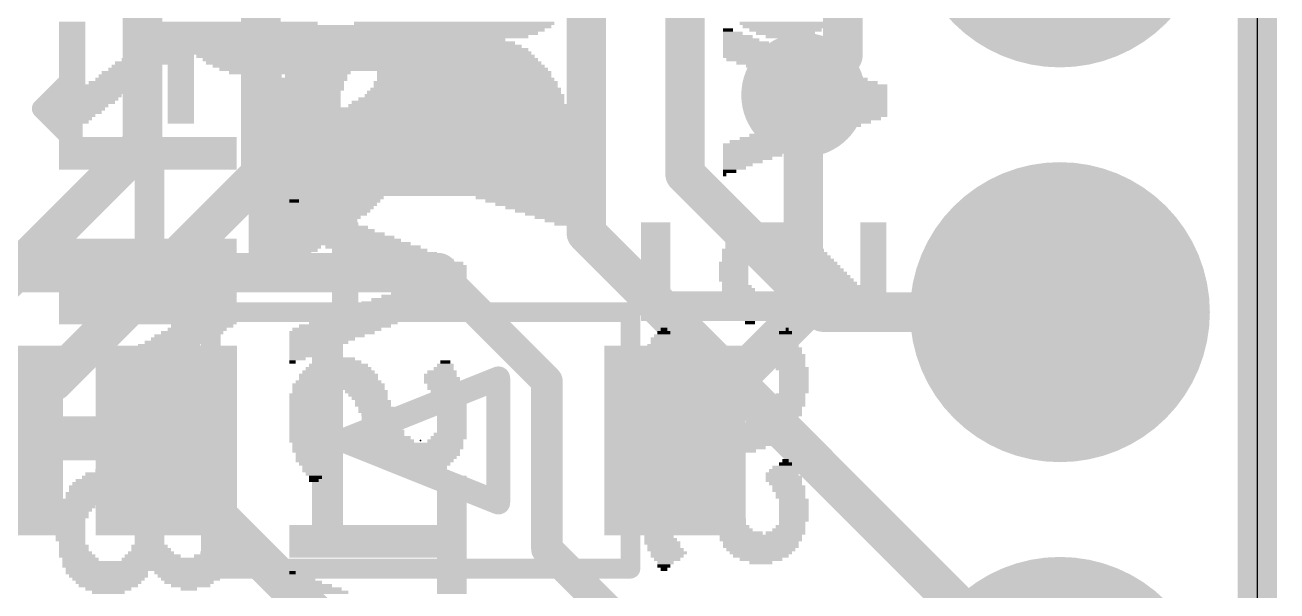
# Model space of a CAD drawing. Extents: x -13.8 to 7.7, y -19.4 to 21.7.
# Drawn here: x -0.31 to 7.75, y -5.6 to -1.96 of the extents above; entities that cross this region are included whole.
import ezdxf

# ---------------------------------------------------------------- set-up
doc = ezdxf.new("R2010")
doc.units = 0
for name, color, linetype in [('1', 12, 'CONTINUOUS'), ('16', 132, 'CONTINUOUS'), ('17', 110, 'CONTINUOUS'), ('18', 110, 'CONTINUOUS'), ('20', 53, 'CONTINUOUS'), ('200', 40, 'CONTINUOUS'), ('201', 6, 'CONTINUOUS'), ('21', 40, 'CONTINUOUS'), ('23', 53, 'CONTINUOUS')]:
    doc.layers.add(name, color=color, linetype=linetype)

# ---------------------------------------------------------------- blocks, each defined once
blk = doc.blocks.new('RECT')
blk.add_solid([(-0.5, -0.5), (0.5, -0.5), (-0.5, 0.5), (0.5, 0.5)])
blk = doc.blocks.new('ROUNDP')
at = {"const_width": 0.5}
blk.add_lwpolyline([(0, -0.25, 1), (0, 0.25, 1), (0, -0.25)], format="xyb", dxfattribs=at)
blk = doc.blocks.new('ROUNDV')
at = {"const_width": 0.5}
blk.add_lwpolyline([(0, -0.25, 1), (0, 0.25, 1), (0, -0.25)], format="xyb", dxfattribs=at)

msp = doc.modelspace()

# ---------------------------------------------------------------- linework, layer by layer
at = {"layer": '1'}
for points, const_width in [([(7.62, -13.97), (7.62, 12.7)], 0.254), ([(4.699, -3.8092), (4.699, -2.413)], 0.254), ([(2.3495, -3.556), (-1.9685, -3.556)], 0.254), ([(2.3495, -3.556), (3.048, -4.2545)], 0.2032), ([(3.8727, -4.6355), (4.699, -3.8092)], 0.254), ([(3.048, -4.2545), (3.048, -5.334)], 0.2032), ([(-0.5215, -4.6355), (0.5977, -4.6355)], 0.254), ([(0.5977, -4.6355), (0.5977, -4.7277)], 0.254), ([(0.5977, -4.7912), (0.5977, -4.6355)], 0.254), ([(2.032, -6.2255), (0.5977, -4.7912)], 0.254), ([(3.048, -5.334), (4.064, -6.35)], 0.2032)]:
    msp.add_lwpolyline(points, dxfattribs=dict(at, const_width=const_width))
for points, const_width in [([(4.7625, -2.413, 1), (4.6355, -2.413)], 0.127), ([(2.3854, -3.5201, 1), (2.3136, -3.5919)], 0.1016), ([(2.3495, -3.6195, 1), (2.3495, -3.4925)], 0.127), ([(4.7439, -3.8541, 1), (4.6541, -3.7643)], 0.127), ([(4.6355, -3.8092, 1), (4.7625, -3.8092)], 0.127), ([(3.0988, -4.2545, 1), (2.9972, -4.2545)], 0.1016), ([(3.0121, -4.2904, 1), (3.0839, -4.2186)], 0.1016), ([(0.6612, -4.6355, 1), (0.5342, -4.6355)], 0.127), ([(0.6612, -4.6355, 1), (0.5342, -4.6355)], 0.127), ([(0.5977, -4.699, 1), (0.5977, -4.572)], 0.127), ([(3.8278, -4.5906, 1), (3.9176, -4.6804)], 0.127), ([(0.5342, -4.7277, 1), (0.6612, -4.7277)], 0.127), ([(0.6426, -4.7463, 1), (0.5528, -4.8361)], 0.127), ([(0.5342, -4.7912, 1), (0.6612, -4.7912)], 0.127), ([(3.0839, -5.2981, 1), (3.0121, -5.3699)], 0.1016), ([(2.9972, -5.334, 1), (3.0988, -5.334)], 0.1016)]:
    msp.add_lwpolyline(points, format="xyb", dxfattribs=dict(at, const_width=const_width))
at = {"layer": '16', "const_width": 0.254}
for points in [[(7.62, -13.97), (7.62, 12.7)], [(4.953, 1.778), (4.953, -2.159)], [(3.302, -1.524), (3.302, -3.302)], [(1.2065, -1.8415), (1.4605, -1.5875)], [(0.4445, -1.7145), (0.4445, -2.7305)], [(3.937, -2.921), (3.937, -1.778)], [(1.2065, -1.8415), (1.2065, -2.921)], [(4.953, -2.159), (4.699, -2.413)], [(0.4445, -2.7305), (-0.4445, -3.6195)], [(1.2065, -2.921), (-0.127, -4.2545)], [(4.826, -3.81), (3.937, -2.921)], [(3.302, -3.302), (6.35, -6.35)], [(4.826, -3.81), (6.35, -3.81)], [(-5.8801, -4.2545), (-0.127, -4.2545)]]:
    msp.add_lwpolyline(points, dxfattribs=at)
at = {"layer": '16', "const_width": 0.127}
for points in [[(1.1616, -1.7966, 1), (1.2514, -1.8864)], [(4.9979, -2.2039, 1), (4.9081, -2.1141)], [(4.8895, -2.159, 1), (5.0165, -2.159)], [(4.6541, -2.3681, 1), (4.7439, -2.4579)], [(0.4894, -2.7754, 1), (0.3996, -2.6856)], [(0.381, -2.7305, 1), (0.508, -2.7305)], [(1.2514, -2.9659, 1), (1.1616, -2.8761)], [(3.9819, -2.8761, 1), (3.8921, -2.9659)], [(1.143, -2.921, 1), (1.27, -2.921)], [(3.8735, -2.921, 1), (4.0005, -2.921)], [(3.3469, -3.2571, 1), (3.2571, -3.3469)], [(3.2385, -3.302, 1), (3.3655, -3.302)], [(4.826, -3.7465, 1), (4.826, -3.8735)], [(4.7811, -3.8549, 1), (4.8709, -3.7651)], [(6.35, -3.8735, 1), (6.35, -3.7465)], [(-0.1719, -4.2096, 1), (-0.0821, -4.2994)], [(-0.127, -4.318, 1), (-0.127, -4.191)]]:
    msp.add_lwpolyline(points, format="xyb", dxfattribs=at)
at = {"layer": '20'}
msp.add_line((7.62, 11.43), (7.62, -11.684), dxfattribs=at)
at = {"layer": '21'}
for points, const_width in [([(-0.0037, -2.3002), (-0.2037, -2.5002)], 0.127), ([(-0.0037, -2.4002), (-0.0037, -2.3002)], 0.127), ([(-0.0037, -2.7002), (-0.0037, -2.4002)], 0.127), ([(-0.2037, -2.5002), (-0.0037, -2.7002)], 0.127), ([(-0.0037, -2.6002), (-0.1037, -2.5002)], 0.127), ([(-0.0037, -2.7002), (-0.0037, -2.6002)], 0.127), ([(0.8852, -3.8105), (3.5852, -3.8105)], 0.127), ([(0.8852, -5.4605), (0.8852, -3.8105)], 0.127), ([(3.5852, -3.8105), (3.5852, -5.4605)], 0.127), ([(1.7352, -4.6355), (2.7352, -4.2355)], 0.1524), ([(2.7352, -4.2355), (2.7352, -5.0355)], 0.1524), ([(2.7352, -5.0355), (1.7352, -4.6355)], 0.1524), ([(3.5852, -5.4605), (0.8852, -5.4605)], 0.127)]:
    msp.add_lwpolyline(points, dxfattribs=dict(at, const_width=const_width))
for points, const_width in [([(0.0281, -2.3002, 1), (-0.0354, -2.3002)], 0.0635), ([(0.0188, -2.3227, 1), (-0.0261, -2.2777)], 0.0635), ([(0.0281, -2.4002, 1), (-0.0354, -2.4002)], 0.0635), ([(-0.0354, -2.4002, 1), (0.0281, -2.4002)], 0.0635), ([(-0.1812, -2.4777, 1), (-0.2261, -2.5227)], 0.0635), ([(-0.2261, -2.4777, 1), (-0.1812, -2.5227)], 0.0635), ([(-0.0812, -2.4777, 1), (-0.1261, -2.5227)], 0.0635), ([(0.0281, -2.6002, 1), (-0.0354, -2.6002)], 0.0635), ([(-0.0261, -2.6227, 1), (0.0188, -2.5777)], 0.0635), ([(-0.0261, -2.7227, 1), (0.0188, -2.6777)], 0.0635), ([(-0.0354, -2.7002, 1), (0.0281, -2.7002)], 0.0635), ([(-0.0354, -2.7002, 1), (0.0281, -2.7002)], 0.0635), ([(0.8852, -3.7788, 1), (0.8852, -3.8423)], 0.0635), ([(0.917, -3.8105, 1), (0.8535, -3.8105)], 0.0635), ([(3.617, -3.8105, 1), (3.5535, -3.8105)], 0.0635), ([(3.5852, -3.8423, 1), (3.5852, -3.7788)], 0.0635), ([(2.7733, -4.2355, 1), (2.6971, -4.2355)], 0.0762), ([(2.7493, -4.2709, 1), (2.7211, -4.2001)], 0.0762), ([(1.7493, -4.6001, 1), (1.7211, -4.6709)], 0.0762), ([(1.7211, -4.6001, 1), (1.7493, -4.6709)], 0.0762), ([(2.7211, -5.0709, 1), (2.7493, -5.0001)], 0.0762), ([(2.6971, -5.0355, 1), (2.7733, -5.0355)], 0.0762), ([(0.8852, -5.4288, 1), (0.8852, -5.4923)], 0.0635), ([(3.5852, -5.4923, 1), (3.5852, -5.4288)], 0.0635), ([(0.8535, -5.4605, 1), (0.917, -5.4605)], 0.0635), ([(3.5535, -5.4605, 1), (3.617, -5.4605)], 0.0635)]:
    msp.add_lwpolyline(points, format="xyb", dxfattribs=dict(at, const_width=const_width))
at = {"layer": '23'}
msp.add_point((2.2352, -4.6355), dxfattribs=at)

# ---------------------------------------------------------------- block references
at = {"layer": '1', "xscale": 0.91, "yscale": 1.22, "rotation": 180}
msp.add_blockref('RECT', (-0.5215, -4.6355), dxfattribs=at)
at = {"layer": '1', "xscale": 0.91, "yscale": 1.22}
for p in [(0.5977, -4.6355), (3.8727, -4.6355)]:
    msp.add_blockref('RECT', p, dxfattribs=at)
at = {"layer": '17', "xscale": 1.9304, "yscale": 1.9304, "rotation": 180}
for p in [(6.35, -1.27), (6.35, -1.27), (6.35, -3.81), (6.35, -3.81), (6.35, -6.35), (6.35, -6.35)]:
    msp.add_blockref('ROUNDP', p, dxfattribs=at)
at = {"layer": '18', "xscale": 0.8001, "yscale": 0.8001}
for p in [(4.699, -2.413), (4.699, -2.413), (2.3495, -2.4765), (2.3495, -2.4765)]:
    msp.add_blockref('ROUNDV', p, dxfattribs=at)
at = {"layer": '200', "yscale": 0.0212}
for p, xscale in [((1.0337, -1.9521), 1.0791), ((1.806, -1.9733), 2.539), ((1.7954, -1.9945), 2.4755), ((1.7954, -2.0156), 2.3909), ((2.4513, -1.9521), 1.2907), ((1.7742, -2.0368), 2.3062), ((1.7108, -2.0579), 2.137), ((1.4251, -2.0791), 1.4811), ((1.3193, -2.1002), 1.2272), ((2.0599, -2.1002), 0.2116), ((2.5571, -2.0791), 0.5713), ((2.5994, -2.1002), 0.5713), ((1.3193, -2.1214), 1.1425), ((1.3193, -2.1426), 1.1002), ((1.3193, -2.1637), 1.0579), ((1.3299, -2.1849), 0.9944), ((2.081, -2.1637), 0.2116), ((2.081, -2.1849), 0.2116), ((2.0705, -2.1214), 0.1904), ((2.0705, -2.1426), 0.1904), ((2.6311, -2.1214), 0.5924), ((2.6523, -2.1426), 0.5924), ((2.6735, -2.1637), 0.5924), ((2.6946, -2.1849), 0.5924), ((1.3299, -2.206), 0.9521), ((1.3511, -2.2272), 0.9098), ((1.3617, -2.2484), 0.8463), ((2.1022, -2.2272), 0.2539), ((2.1022, -2.2484), 0.2539), ((2.0916, -2.206), 0.2327), ((2.7158, -2.206), 0.5924), ((2.7369, -2.2272), 0.5924), ((2.7581, -2.2484), 0.5924), ((1.3934, -2.2695), 0.7829), ((1.2135, -2.2907), 0.2539), ((1.5203, -2.333), 0.4443), ((1.5415, -2.3118), 0.4443), ((1.5627, -2.2907), 0.402), ((2.1234, -2.333), 0.3808), ((2.1022, -2.2695), 0.2962), ((2.1128, -2.2907), 0.3174), ((2.1234, -2.3118), 0.3385), ((2.7687, -2.2695), 0.6136), ((2.7793, -2.2907), 0.5924), ((2.8004, -2.3118), 0.5924), ((2.811, -2.333), 0.6136), ((1.478, -2.4176), 0.4866), ((1.4886, -2.3965), 0.4655), ((1.5098, -2.3541), 0.4655), ((1.5098, -2.3753), 0.4655), ((2.1551, -2.3965), 0.529), ((2.5254, -2.4176), 1.2695), ((2.1445, -2.3753), 0.4655), ((2.1445, -2.3541), 0.4232), ((2.811, -2.3965), 0.6559), ((2.811, -2.3541), 0.6136), ((2.8216, -2.3753), 0.6347), ((1.4674, -2.5023), 0.5501), ((1.4674, -2.4599), 0.5078), ((1.4674, -2.4811), 0.5078), ((1.478, -2.4388), 0.4866), ((2.4936, -2.5023), 1.3753), ((2.5042, -2.4811), 1.3541), ((2.5042, -2.4599), 1.3118), ((2.5148, -2.4388), 1.2907), ((2.1868, -2.5446), 2.0312), ((2.1868, -2.5657), 2.0312), ((2.1868, -2.5869), 2.0312), ((2.1868, -2.5234), 1.9889), ((2.1868, -2.608), 2.0735), ((2.1868, -2.6292), 2.0735), ((2.1868, -2.6504), 2.0735), ((2.1868, -2.7138), 2.1158), ((1.6473, -2.735), 1.0368), ((2.1974, -2.6715), 2.0947), ((2.1974, -2.6927), 2.0947), ((2.7264, -2.735), 1.0791), ((1.6367, -2.7562), 1.0156), ((1.6367, -2.7773), 1.0156), ((1.6367, -2.7985), 1.0156), ((1.6367, -2.8196), 1.0156), ((2.7264, -2.7562), 1.0791), ((2.7369, -2.7773), 1.0579), ((2.7475, -2.7985), 1.0791), ((2.7581, -2.8196), 1.0579), ((1.6367, -2.8408), 1.0156), ((1.6261, -2.8619), 0.9944), ((1.6261, -2.8831), 0.9944), ((1.6156, -2.9043), 0.9733), ((2.7687, -2.8408), 1.0368), ((2.7793, -2.8619), 1.0579), ((2.7898, -2.8831), 1.0368), ((2.8004, -2.9043), 1.0156), ((1.6156, -2.9254), 0.9733), ((1.5944, -2.9889), 0.931), ((1.605, -2.9466), 0.9521), ((1.605, -2.9677), 0.9521), ((2.8216, -2.9254), 1.0156), ((2.8427, -2.9466), 0.9733), ((2.8533, -2.9677), 0.9521), ((2.885, -2.9889), 0.931), ((1.5944, -3.0101), 0.931), ((1.5838, -3.0312), 0.9098), ((1.5732, -3.0524), 0.8886), ((2.8956, -3.0101), 0.9098), ((2.9168, -3.0312), 0.8675), ((2.9485, -3.0524), 0.8463), ((1.5627, -3.0735), 0.8675), ((1.5415, -3.1158), 0.8252), ((1.5309, -3.137), 0.804), ((1.5521, -3.0947), 0.8463), ((2.9803, -3.0735), 0.7829), ((3.012, -3.0947), 0.7194), ((3.0437, -3.1158), 0.6559), ((3.0755, -3.137), 0.5924), ((1.5203, -3.1582), 0.7829), ((1.4886, -3.2005), 0.7194), ((1.478, -3.2216), 0.6982), ((1.5098, -3.1793), 0.7617), ((3.1072, -3.1582), 0.529), ((3.1389, -3.1793), 0.4655), ((3.1707, -3.2005), 0.402), ((3.1918, -3.2216), 0.3174), ((1.4674, -3.2428), 0.6771), ((1.4463, -3.264), 0.6347), ((1.4357, -3.2851), 0.6136), ((1.4251, -3.3063), 0.5924), ((3.213, -3.2428), 0.2327), ((3.2447, -3.264), 0.1269), ((4.4825, -3.3063), 0.4443), ((4.4719, -3.2851), 0.3808), ((4.4719, -3.264), 0.3385), ((4.4719, -3.2428), 0.2116), ((5.149, -3.2428), 0.1693), ((5.149, -3.264), 0.1693), ((5.149, -3.2851), 0.1693), ((5.149, -3.3063), 0.1693), ((1.404, -3.3274), 0.5501), ((1.3934, -3.3486), 0.529), ((1.3722, -3.3697), 0.4866), ((1.3617, -3.3909), 0.4655), ((4.4825, -3.3697), 0.5713), ((4.5037, -3.3909), 0.6136), ((4.4825, -3.3486), 0.529), ((4.4825, -3.3274), 0.4866), ((5.149, -3.3274), 0.1693), ((5.149, -3.3486), 0.1693), ((5.149, -3.3697), 0.1693), ((5.149, -3.3909), 0.1693), ((1.3511, -3.4121), 0.4443), ((1.3299, -3.4332), 0.402), ((1.3193, -3.4544), 0.3808), ((1.3088, -3.4755), 0.3597), ((4.5036, -3.4121), 0.6559), ((4.3026, -3.4332), 0.2539), ((4.2815, -3.4544), 0.2116), ((4.2709, -3.4755), 0.1904), ((4.6941, -3.4332), 0.3174), ((4.7258, -3.4544), 0.2962), ((4.7575, -3.4755), 0.2751), ((5.149, -3.4121), 0.1693), ((5.149, -3.4332), 0.1693), ((5.149, -3.4544), 0.1693), ((5.149, -3.4755), 0.1693), ((1.2876, -3.4967), 0.3174), ((1.277, -3.539), 0.2539), ((1.2876, -3.5178), 0.2751), ((4.2603, -3.4967), 0.2116), ((4.2498, -3.5178), 0.1904), ((4.2498, -3.539), 0.1904), ((4.7787, -3.4967), 0.2751), ((4.7999, -3.5178), 0.2751), ((4.821, -3.539), 0.2751), ((5.149, -3.4967), 0.1693), ((5.149, -3.5178), 0.1693), ((5.149, -3.539), 0.1693), ((1.2664, -3.5602), 0.1904), ((1.2664, -3.5813), 0.1058), ((4.2498, -3.5602), 0.1904), ((4.2498, -3.5813), 0.1904), ((4.2498, -3.6025), 0.1904), ((4.2603, -3.6236), 0.1693), ((4.8422, -3.5602), 0.2751), ((4.8633, -3.5813), 0.2751), ((4.8951, -3.6025), 0.2539), ((4.9162, -3.6236), 0.2539), ((5.149, -3.5602), 0.1693), ((5.149, -3.5813), 0.1693), ((5.149, -3.6025), 0.1693), ((5.149, -3.6236), 0.1693), ((4.2709, -3.6448), 0.1904), ((4.2815, -3.666), 0.2116), ((4.2815, -3.6871), 0.2116), ((4.3026, -3.7083), 0.2116), ((5.022, -3.6448), 0.4232), ((5.0326, -3.666), 0.402), ((5.0432, -3.6871), 0.3808), ((5.0538, -3.7083), 0.3597), ((4.3132, -3.7294), 0.2327), ((4.345, -3.7506), 0.2539), ((4.345, -3.7717), 0.2539), ((4.3555, -3.7929), 0.2327), ((5.0643, -3.7294), 0.3385), ((5.0749, -3.7506), 0.3174), ((5.0855, -3.7717), 0.2962), ((5.0961, -3.7929), 0.2751), ((4.3555, -3.8141), 0.1904), ((4.3555, -3.8352), 0.1481), ((4.3555, -3.8564), 0.1058), ((4.3555, -3.8775), 0.0635), ((5.1067, -3.8141), 0.2539), ((5.1172, -3.8352), 0.2327), ((5.1278, -3.8564), 0.2116), ((5.1384, -3.8775), 0.1904), ((5.1596, -3.8987), 0.1481)]:
    msp.add_blockref('RECT', p, dxfattribs=dict(at, xscale=xscale))
at = {"layer": '201', "yscale": 0.0212, "rotation": 180}
for p, xscale in [((-0.0075, -1.9521), 0.1693), ((-0.0075, -1.9733), 0.1693), ((-0.0075, -1.9945), 0.1693), ((-0.0075, -2.0156), 0.1693), ((0.6484, -2.0156), 0.2539), ((0.6695, -1.9945), 0.2116), ((0.6801, -1.9733), 0.1904), ((0.6907, -1.9521), 0.1693), ((4.2135, -1.9945), 0.0635), ((4.2453, -2.0156), 0.1269), ((4.5838, -1.9521), 0.5924), ((4.5838, -1.9733), 0.5501), ((4.5838, -1.9945), 0.4655), ((4.5838, -2.0156), 0.3808), ((-0.0075, -2.0368), 0.1693), ((-0.0075, -2.0579), 0.1693), ((-0.0075, -2.0791), 0.1693), ((-0.0075, -2.1002), 0.1693), ((0.5955, -2.1002), 0.3597), ((0.6061, -2.0791), 0.3385), ((0.6272, -2.0579), 0.2962), ((0.6378, -2.0368), 0.2751), ((1.9602, -2.0579), 1.1425), ((1.9602, -2.0791), 1.1425), ((1.9602, -2.1002), 1.1425), ((4.277, -2.0368), 0.1904), ((4.2982, -2.0579), 0.2327), ((4.3299, -2.0791), 0.2962), ((4.3616, -2.1002), 0.3597), ((4.5838, -2.0368), 0.2539), ((-0.0075, -2.1214), 0.1693), ((-0.0075, -2.1426), 0.1693), ((-0.0075, -2.1637), 0.1693), ((-0.0075, -2.1849), 0.1693), ((0.5426, -2.1849), 0.4655), ((0.5532, -2.1637), 0.4443), ((0.5637, -2.1426), 0.4232), ((0.5849, -2.1214), 0.3808), ((1.9602, -2.1214), 1.1425), ((1.9602, -2.1426), 1.1425), ((1.9602, -2.1637), 1.1425), ((1.9602, -2.1849), 1.1425), ((4.3934, -2.1214), 0.4232), ((4.4145, -2.1426), 0.4655), ((4.4463, -2.1637), 0.529), ((4.4886, -2.1849), 0.5713), ((-0.0075, -2.206), 0.1693), ((-0.0075, -2.2272), 0.1693), ((-0.0075, -2.2484), 0.1693), ((0.3839, -2.2484), 0.3174), ((0.4051, -2.2272), 0.3174), ((0.5214, -2.206), 0.5078), ((0.6907, -2.2272), 0.1693), ((0.6907, -2.2484), 0.1693), ((1.9602, -2.206), 1.1425), ((1.9602, -2.2272), 1.1425), ((1.9602, -2.2484), 1.1425), ((4.5521, -2.206), 0.5713), ((4.605, -2.2272), 0.5501), ((4.6579, -2.2484), 0.5713), ((-0.0075, -2.2695), 0.1693), ((-0.0075, -2.2907), 0.1693), ((-0.0075, -2.3118), 0.1693), ((-0.0075, -2.333), 0.1693), ((0.2675, -2.333), 0.3385), ((0.2993, -2.3118), 0.3174), ((0.3204, -2.2907), 0.3174), ((0.3522, -2.2695), 0.3385), ((0.6907, -2.2695), 0.1693), ((0.6907, -2.2907), 0.1693), ((0.6907, -2.3118), 0.1693), ((0.6907, -2.333), 0.1693), ((2.2035, -2.333), 0.402), ((2.2458, -2.3118), 0.402), ((2.2881, -2.2907), 0.402), ((2.3093, -2.2695), 0.402), ((4.7213, -2.2695), 0.5713), ((4.5203, -2.333), 0.1693), ((4.7531, -2.2907), 0.6347), ((4.7742, -2.3118), 0.6771), ((4.9012, -2.333), 0.5501), ((0.1406, -2.3753), 0.4655), ((0.1088, -2.4176), 0.402), ((0.1512, -2.3541), 0.4866), ((0.13, -2.3965), 0.4443), ((0.6907, -2.3541), 0.1693), ((0.6907, -2.3753), 0.1693), ((0.6907, -2.3965), 0.1693), ((0.6907, -2.4176), 0.1693), ((2.066, -2.4176), 0.3808), ((2.0977, -2.3965), 0.402), ((2.14, -2.3753), 0.402), ((2.1718, -2.3541), 0.3808), ((4.5203, -2.3541), 0.1693), ((4.5203, -2.3753), 0.1693), ((4.5203, -2.3965), 0.1693), ((4.5203, -2.4176), 0.1693), ((4.9646, -2.3541), 0.5501), ((4.9964, -2.3753), 0.4866), ((5.0175, -2.3965), 0.4443), ((5.0493, -2.4176), 0.3808), ((0.0877, -2.4599), 0.3597), ((0.0665, -2.4811), 0.3174), ((0.0559, -2.5023), 0.2962), ((0.0983, -2.4388), 0.3808), ((0.6907, -2.4388), 0.1693), ((0.6907, -2.4599), 0.1693), ((0.6907, -2.4811), 0.1693), ((0.6907, -2.5023), 0.1693), ((1.9179, -2.5023), 0.3808), ((1.9602, -2.4811), 0.3809), ((1.9919, -2.4599), 0.402), ((2.0237, -2.4388), 0.3809), ((4.5203, -2.4388), 0.1693), ((4.5203, -2.4599), 0.1693), ((4.5203, -2.4811), 0.1693), ((4.5203, -2.5023), 0.1693), ((5.0387, -2.5023), 0.402), ((5.0704, -2.4811), 0.3385), ((5.081, -2.4388), 0.3174), ((5.0916, -2.4599), 0.2962), ((0.0454, -2.5234), 0.2751), ((0.0136, -2.5657), 0.2116), ((0.0242, -2.5446), 0.2327), ((0.0031, -2.5869), 0.1904), ((0.6907, -2.5234), 0.1693), ((0.6907, -2.5446), 0.1693), ((0.6907, -2.5657), 0.1693), ((0.6907, -2.5869), 0.1693), ((1.8544, -2.5446), 0.3809), ((1.865, -2.5657), 0.402), ((1.8756, -2.5234), 0.3808), ((1.8967, -2.5869), 0.3808), ((4.5203, -2.5234), 0.1693), ((4.5203, -2.5446), 0.1693), ((4.5203, -2.5657), 0.1693), ((4.7848, -2.5869), 0.6982), ((4.9223, -2.5657), 0.5501), ((4.9752, -2.5446), 0.529), ((5.007, -2.5234), 0.4655), ((-0.0181, -2.608), 0.1481), ((1.9284, -2.608), 0.402), ((1.9708, -2.6292), 0.402), ((2.0131, -2.6504), 0.402), ((4.6896, -2.6504), 0.5501), ((4.7531, -2.608), 0.6347), ((4.7319, -2.6292), 0.5924), ((0.4791, -2.6927), 1.1425), ((0.4791, -2.7138), 1.1425), ((0.4791, -2.735), 1.1425), ((2.0342, -2.6715), 0.402), ((2.0766, -2.6927), 0.402), ((2.1189, -2.7138), 0.402), ((2.1612, -2.735), 0.402), ((4.4569, -2.735), 0.5501), ((4.5097, -2.7138), 0.5713), ((4.5626, -2.6927), 0.5501), ((4.6261, -2.6715), 0.5501), ((0.4791, -2.7562), 1.1425), ((0.4791, -2.7773), 1.1425), ((0.4791, -2.7985), 1.1425), ((0.4791, -2.8196), 1.1425), ((2.1823, -2.7562), 0.402), ((2.2247, -2.7773), 0.402), ((2.267, -2.7985), 0.402), ((2.2881, -2.8196), 0.402), ((4.4251, -2.7562), 0.4866), ((4.3934, -2.7773), 0.4232), ((4.3722, -2.7985), 0.3808), ((4.3405, -2.8196), 0.3174), ((0.4791, -2.8408), 1.1425), ((0.4791, -2.8619), 1.1425), ((0.4791, -2.8831), 1.1425), ((0.4897, -2.9043), 0.1904), ((1.9602, -2.8619), 1.1425), ((1.9602, -2.8831), 1.1425), ((1.9602, -2.9043), 1.1425), ((2.3304, -2.8408), 0.402), ((4.3087, -2.8408), 0.2539), ((4.277, -2.8619), 0.1904), ((4.2558, -2.8831), 0.1481), ((4.2241, -2.9043), 0.0846), ((0.4897, -2.9254), 0.1904), ((0.4897, -2.9466), 0.1904), ((0.4897, -2.9677), 0.1904), ((0.4897, -2.9889), 0.1904), ((1.9602, -2.9254), 1.1425), ((1.9602, -2.9466), 1.1425), ((1.9602, -2.9677), 1.1425), ((1.9602, -2.9889), 1.1425), ((4.1924, -2.9254), 0.0212), ((0.4897, -3.0101), 0.1904), ((0.4897, -3.0312), 0.1904), ((0.4897, -3.0524), 0.1904), ((1.9602, -3.0101), 1.1425), ((1.9602, -3.0312), 1.1425), ((1.9602, -3.0524), 1.1425), ((0.4897, -3.0735), 0.1904), ((0.4897, -3.0947), 0.1904), ((0.4897, -3.1158), 0.1904), ((0.4897, -3.137), 0.1904), ((1.4206, -3.0947), 0.0635), ((1.4418, -3.1158), 0.1058), ((1.4735, -3.137), 0.1693), ((0.4897, -3.1582), 0.1904), ((0.4897, -3.1793), 0.1904), ((0.4897, -3.2005), 0.1904), ((0.4897, -3.2216), 0.1904), ((1.5264, -3.1793), 0.2751), ((1.5582, -3.2005), 0.3385), ((1.5793, -3.2216), 0.3808), ((1.5053, -3.1582), 0.2327), ((0.4897, -3.2428), 0.1904), ((0.4897, -3.264), 0.1904), ((0.4897, -3.2851), 0.1904), ((0.4897, -3.3063), 0.1904), ((1.6111, -3.2428), 0.4443), ((1.6428, -3.264), 0.5078), ((1.664, -3.2851), 0.5501), ((1.7063, -3.3063), 0.5924), ((3.7481, -3.2428), 0.1904), ((3.7481, -3.264), 0.1904), ((3.7481, -3.2851), 0.1904), ((3.7481, -3.3063), 0.1904), ((0.4791, -3.3486), 1.1425), ((0.4791, -3.3697), 1.1425), ((0.4791, -3.3909), 1.1425), ((0.4897, -3.3274), 0.1904), ((1.7592, -3.3274), 0.6136), ((1.8121, -3.3486), 0.5924), ((1.8756, -3.3697), 0.5924), ((1.9284, -3.3909), 0.6136), ((3.7481, -3.3274), 0.1904), ((3.7481, -3.3486), 0.1904), ((3.7481, -3.3697), 0.1904), ((3.7481, -3.3909), 0.1904), ((0.4791, -3.4121), 1.1425), ((0.4791, -3.4332), 1.1425), ((0.4791, -3.4544), 1.1425), ((0.4791, -3.4755), 1.1425), ((2.0025, -3.4332), 0.6771), ((1.7486, -3.4755), 0.1693), ((1.9708, -3.4121), 0.6136), ((2.0237, -3.4544), 0.7194), ((2.1506, -3.4755), 0.5924), ((3.7481, -3.4121), 0.1904), ((3.7481, -3.4332), 0.1904), ((3.7481, -3.4544), 0.1904), ((3.7481, -3.4755), 0.1904), ((0.4791, -3.4967), 1.1425), ((0.4791, -3.5178), 1.1425), ((0.4791, -3.539), 1.1425), ((1.7486, -3.4967), 0.1693), ((1.7486, -3.5178), 0.1693), ((1.7486, -3.539), 0.1693), ((2.2141, -3.4967), 0.5924), ((2.2564, -3.5178), 0.5501), ((2.2881, -3.539), 0.4866), ((3.7481, -3.4967), 0.1904), ((3.7481, -3.5178), 0.1904), ((3.7481, -3.539), 0.1904), ((1.7486, -3.5602), 0.1693), ((1.7486, -3.5813), 0.1693), ((1.7486, -3.6025), 0.1693), ((1.7486, -3.6236), 0.1693), ((2.3093, -3.5602), 0.4443), ((2.341, -3.5813), 0.3808), ((2.3728, -3.6025), 0.3174), ((2.3728, -3.6236), 0.3174), ((3.7481, -3.5602), 0.1904), ((3.7481, -3.5813), 0.1904), ((3.7481, -3.6025), 0.1904), ((3.7481, -3.6236), 0.1904), ((0.4791, -3.6871), 1.1425), ((0.4791, -3.7083), 1.1425), ((1.7486, -3.6448), 0.1693), ((1.7486, -3.666), 0.1693), ((1.7486, -3.6871), 0.1693), ((1.7486, -3.7083), 0.1693), ((2.2564, -3.7083), 0.5501), ((2.2881, -3.6871), 0.4866), ((2.3093, -3.666), 0.4443), ((2.341, -3.6448), 0.3808), ((4.1818, -3.6871), 1.0579), ((4.1818, -3.7083), 1.0579), ((3.7481, -3.6448), 0.1904), ((3.7481, -3.666), 0.1904), ((0.4791, -3.7294), 1.1425), ((0.4791, -3.7506), 1.1425), ((0.4791, -3.7717), 1.1425), ((0.4791, -3.7929), 1.1425), ((1.7486, -3.7294), 0.1693), ((1.7486, -3.7506), 0.1693), ((2.0237, -3.7717), 0.7194), ((1.9919, -3.7929), 0.6559), ((2.14, -3.7506), 0.5713), ((2.2035, -3.7294), 0.5713), ((4.1818, -3.7294), 1.0579), ((4.1818, -3.7506), 1.0579), ((4.1818, -3.7717), 1.0579), ((4.1818, -3.7929), 1.0579), ((5.684, -3.7717), 1.5657), ((5.684, -3.7929), 1.5657), ((5.684, -3.7506), 1.5234), ((5.684, -3.7294), 1.4811), ((0.4791, -3.8141), 1.1425), ((0.4791, -3.8352), 1.1425), ((0.4791, -3.8564), 1.1425), ((0.4791, -3.8775), 1.1425), ((1.8015, -3.8775), 0.5713), ((1.865, -3.8564), 0.5713), ((1.9179, -3.8352), 0.5924), ((1.9602, -3.8141), 0.5924), ((4.1818, -3.8141), 1.0579), ((4.1818, -3.8352), 1.0579), ((4.1818, -3.8564), 1.0579), ((5.684, -3.8141), 1.5657), ((5.684, -3.8352), 1.5657), ((5.684, -3.8564), 1.5657), ((5.684, -3.8775), 1.5657), ((0.7647, -3.941), 0.402), ((0.7965, -3.9199), 0.3808), ((0.8282, -3.8987), 0.402), ((1.664, -3.941), 0.5501), ((1.6957, -3.9199), 0.5713), ((1.7486, -3.8987), 0.5924), ((3.8009, -3.941), 0.0846), ((3.8009, -3.9199), 0.0423), ((4.5838, -3.941), 0.0846), ((4.5944, -3.9199), 0.0212), ((5.684, -3.8987), 1.5234), ((5.684, -3.9199), 1.4811), ((0.6166, -4.0256), 0.402), ((0.659, -4.0045), 0.402), ((0.6907, -3.9833), 0.3808), ((0.7224, -3.9622), 0.402), ((1.6322, -3.9622), 0.4866), ((1.6005, -3.9833), 0.4232), ((1.5793, -4.0045), 0.3808), ((1.5476, -4.0256), 0.3174), ((3.8115, -4.0256), 0.2327), ((3.8009, -3.9833), 0.1693), ((3.8115, -4.0045), 0.1904), ((3.8009, -3.9622), 0.127), ((4.5521, -4.0256), 0.2327), ((4.5732, -4.0045), 0.1904), ((4.5732, -3.9833), 0.1481), ((4.5732, -3.9622), 0.1058), ((0.4685, -4.1103), 0.402), ((0.5108, -4.0891), 0.402), ((0.5426, -4.068), 0.3808), ((0.5849, -4.0468), 0.3808), ((1.5159, -4.0468), 0.2539), ((1.4947, -4.068), 0.2116), ((1.4418, -4.1103), 0.1058), ((1.463, -4.0891), 0.1481), ((1.7063, -4.1103), 0.2116), ((3.7586, -4.1103), 0.2116), ((3.7904, -4.068), 0.2327), ((3.7798, -4.0891), 0.2116), ((3.8115, -4.0468), 0.2327), ((4.5732, -4.0468), 0.2327), ((4.5732, -4.068), 0.2327), ((4.5944, -4.0891), 0.2327), ((4.605, -4.1103), 0.2116), ((0.3733, -4.1738), 0.3808), ((0.3839, -4.1949), 0.402), ((0.3945, -4.1526), 0.3809), ((0.4368, -4.1314), 0.3808), ((1.4101, -4.1314), 0.0423), ((1.7063, -4.1949), 0.4655), ((1.7063, -4.1738), 0.4232), ((1.7063, -4.1526), 0.3808), ((1.7063, -4.1314), 0.2962), ((2.3728, -4.1949), 0.1904), ((2.3833, -4.1738), 0.1269), ((2.3939, -4.1526), 0.1058), ((2.3939, -4.1314), 0.0635), ((3.7586, -4.1314), 0.2116), ((3.7375, -4.1949), 0.1693), ((3.7481, -4.1526), 0.1904), ((3.7481, -4.1738), 0.1904), ((4.6155, -4.1314), 0.1904), ((4.6155, -4.1526), 0.1904), ((4.6261, -4.1738), 0.2116), ((4.6367, -4.1949), 0.1904), ((0.4262, -4.2161), 0.402), ((0.458, -4.2372), 0.3808), ((0.4897, -4.2584), 0.402), ((0.532, -4.2795), 0.402), ((1.7063, -4.2795), 0.5924), ((1.7063, -4.2584), 0.5501), ((1.7063, -4.2161), 0.5078), ((1.7063, -4.2372), 0.5078), ((2.3622, -4.2161), 0.2116), ((2.3728, -4.2372), 0.2327), ((2.3728, -4.2584), 0.2327), ((2.3939, -4.2795), 0.2327), ((3.7269, -4.2161), 0.1904), ((3.7269, -4.2372), 0.1904), ((3.7269, -4.2584), 0.1904), ((3.7269, -4.2795), 0.1904), ((4.6367, -4.2161), 0.1904), ((4.6367, -4.2372), 0.1904), ((4.6367, -4.2584), 0.1904), ((4.6367, -4.2795), 0.1904), ((0.5637, -4.3007), 0.3809), ((0.5955, -4.3219), 0.402), ((0.6378, -4.343), 0.402), ((1.5053, -4.343), 0.2327), ((1.7063, -4.3007), 0.5924), ((1.537, -4.3219), 0.2539), ((1.8861, -4.3219), 0.2751), ((1.8967, -4.343), 0.2539), ((2.3939, -4.3007), 0.2327), ((2.4045, -4.3219), 0.2116), ((2.4257, -4.343), 0.2116), ((3.7269, -4.3007), 0.1904), ((3.7269, -4.3219), 0.1904), ((3.7481, -4.343), 0.1904), ((4.6155, -4.343), 0.1904), ((4.6367, -4.3007), 0.1904), ((4.6367, -4.3219), 0.1904), ((0.6801, -4.3642), 0.402), ((0.7013, -4.3853), 0.402), ((0.7436, -4.4065), 0.402), ((0.7859, -4.4276), 0.402), ((1.4947, -4.3642), 0.2116), ((1.4841, -4.3853), 0.1904), ((1.4841, -4.4065), 0.1904), ((1.4841, -4.4276), 0.1904), ((1.9073, -4.3642), 0.2327), ((1.9284, -4.3853), 0.2327), ((1.9284, -4.4065), 0.2327), ((1.9496, -4.4276), 0.2327), ((2.4257, -4.3642), 0.2116), ((2.4257, -4.3853), 0.2116), ((2.4362, -4.4065), 0.1904), ((2.4362, -4.4276), 0.1904), ((3.7586, -4.3853), 0.2116), ((3.7692, -4.4065), 0.2327), ((3.7481, -4.3642), 0.1904), ((3.7904, -4.4276), 0.2327), ((4.5838, -4.4276), 0.2116), ((4.5944, -4.4065), 0.2327), ((4.605, -4.3853), 0.2116), ((4.6155, -4.3642), 0.1904), ((0.4791, -4.4911), 1.1425), ((0.4791, -4.5123), 1.1425), ((0.8071, -4.4488), 0.402), ((0.8494, -4.47), 0.402), ((1.4841, -4.4488), 0.1904), ((1.4735, -4.47), 0.1693), ((1.4735, -4.4911), 0.1693), ((1.4735, -4.5123), 0.1693), ((1.9496, -4.4488), 0.2327), ((1.9602, -4.47), 0.2116), ((1.9708, -4.4911), 0.2327), ((1.9708, -4.5123), 0.2327), ((2.4362, -4.4488), 0.1904), ((2.4362, -4.47), 0.1904), ((2.4362, -4.4911), 0.1904), ((2.4362, -4.5123), 0.1904), ((3.8009, -4.4488), 0.2539), ((3.8115, -4.47), 0.2751), ((3.8433, -4.4911), 0.2962), ((3.8856, -4.5123), 0.3385), ((4.4886, -4.5123), 0.3174), ((4.5203, -4.4911), 0.2962), ((4.5521, -4.47), 0.2751), ((4.5626, -4.4488), 0.2539), ((0.4791, -4.5334), 1.1425), ((0.4791, -4.5546), 1.1425), ((0.4791, -4.5758), 1.1425), ((0.4791, -4.5969), 1.1425), ((1.4841, -4.5334), 0.1904), ((1.4841, -4.5546), 0.1904), ((1.4841, -4.5758), 0.1904), ((1.4841, -4.5969), 0.1904), ((1.9919, -4.5334), 0.2327), ((1.9919, -4.5546), 0.2327), ((2.0025, -4.5758), 0.2539), ((2.0131, -4.5969), 0.2327), ((2.4257, -4.5969), 0.2116), ((2.4362, -4.5334), 0.1904), ((2.4362, -4.5546), 0.1904), ((2.4362, -4.5758), 0.1904), ((4.1818, -4.5334), 0.931), ((4.1818, -4.5546), 0.8886), ((4.1818, -4.5758), 0.8463), ((4.1818, -4.5969), 0.804), ((0.4791, -4.6181), 1.1425), ((0.4791, -4.6392), 1.1425), ((0.4791, -4.6604), 1.1425), ((0.4791, -4.6816), 1.1425), ((1.4947, -4.6181), 0.2116), ((1.4947, -4.6392), 0.2116), ((1.5159, -4.6604), 0.2116), ((1.5159, -4.6816), 0.2116), ((2.0342, -4.6181), 0.2751), ((2.0554, -4.6392), 0.2751), ((2.2141, -4.6604), 0.5924), ((2.2247, -4.6816), 0.5713), ((2.3939, -4.6392), 0.2327), ((2.4151, -4.6181), 0.2327), ((4.1818, -4.6181), 0.7617), ((4.1818, -4.6392), 0.6771), ((4.1818, -4.6604), 0.6347), ((4.1818, -4.6816), 0.5501), ((1.5264, -4.7027), 0.2327), ((1.5476, -4.7239), 0.2327), ((1.5476, -4.745), 0.2327), ((2.2141, -4.7027), 0.5501), ((2.2247, -4.7239), 0.529), ((2.2247, -4.745), 0.4866), ((3.9491, -4.745), 0.1693), ((4.1818, -4.7027), 0.4232), ((4.1818, -4.7239), 0.2116), ((0.2252, -4.8297), 0.1693), ((1.5582, -4.7662), 0.2539), ((1.5793, -4.7873), 0.2539), ((1.5793, -4.8085), 0.2116), ((1.5688, -4.8297), 0.1904), ((2.2141, -4.7662), 0.4655), ((2.2141, -4.7873), 0.4232), ((2.2141, -4.8085), 0.3808), ((2.2141, -4.8297), 0.2962), ((3.9385, -4.8297), 0.4443), ((3.9385, -4.8085), 0.402), ((3.9491, -4.7873), 0.3385), ((3.9596, -4.7662), 0.2751), ((4.5732, -4.8297), 0.1904), ((4.5732, -4.8085), 0.1481), ((4.5838, -4.7873), 0.0846), ((4.5838, -4.7662), 0.0423), ((0.2252, -4.9143), 0.4655), ((0.2252, -4.8931), 0.4232), ((0.2252, -4.872), 0.3385), ((0.2252, -4.8508), 0.2962), ((0.7436, -4.9143), 0.3597), ((0.7436, -4.8931), 0.3174), ((0.7436, -4.872), 0.2327), ((1.5582, -4.8508), 0.127), ((1.5582, -4.872), 0.0846), ((1.5476, -4.8931), 0.0635), ((2.2141, -4.8508), 0.2116), ((2.4362, -4.872), 0.1904), ((2.4362, -4.8931), 0.1904), ((2.4362, -4.9143), 0.1904), ((3.9385, -4.8931), 0.529), ((3.9491, -4.9143), 0.5501), ((3.9491, -4.872), 0.5078), ((3.9491, -4.8508), 0.4655), ((4.5626, -4.8508), 0.2116), ((4.5732, -4.872), 0.2327), ((4.5732, -4.8931), 0.2327), ((4.5838, -4.9143), 0.2116), ((0.4685, -4.9778), 1.0368), ((0.4791, -4.9989), 1.0579), ((0.2146, -4.9354), 0.4866), ((0.2252, -4.9566), 0.5078), ((0.7436, -4.9566), 0.4443), ((0.7542, -4.9354), 0.4232), ((2.4362, -4.9354), 0.1904), ((2.4362, -4.9566), 0.1904), ((2.4362, -4.9778), 0.1904), ((2.4362, -4.9989), 0.1904), ((3.7692, -4.9566), 0.2327), ((3.7481, -4.9778), 0.1904), ((3.7481, -4.9989), 0.1904), ((3.8009, -4.9354), 0.2539), ((4.0866, -4.9354), 0.2751), ((4.1183, -4.9566), 0.2539), ((4.1395, -4.9778), 0.2116), ((4.1501, -4.9989), 0.2327), ((4.605, -4.9354), 0.2116), ((4.605, -4.9566), 0.2116), ((4.6155, -4.9778), 0.1904), ((4.6155, -4.9989), 0.1904), ((0.0136, -5.0836), 0.2116), ((0.0242, -5.0624), 0.2327), ((0.0559, -5.0412), 0.2539), ((0.4685, -5.0201), 1.0791), ((0.659, -5.0412), 0.7405), ((0.5108, -5.0624), 0.3597), ((0.5003, -5.0836), 0.2962), ((0.9023, -5.0624), 0.2539), ((0.934, -5.0836), 0.2327), ((2.4362, -5.0201), 0.1904), ((2.4362, -5.0412), 0.1904), ((2.4362, -5.0624), 0.1904), ((2.4362, -5.0836), 0.1904), ((3.7269, -5.0624), 0.1904), ((3.7269, -5.0836), 0.1904), ((3.7375, -5.0201), 0.1693), ((3.7375, -5.0412), 0.1693), ((4.1606, -5.0201), 0.2116), ((4.1712, -5.0412), 0.2327), ((4.1818, -5.0624), 0.2116), ((4.1818, -5.0836), 0.2116), ((4.6367, -5.0201), 0.1904), ((4.6367, -5.0412), 0.1904), ((4.6367, -5.0624), 0.1904), ((4.6367, -5.0836), 0.1904), ((-0.0075, -5.147), 0.1693), ((0.0031, -5.1047), 0.1904), ((0.0031, -5.1259), 0.1904), ((0.5003, -5.1047), 0.2539), ((0.4897, -5.1259), 0.2327), ((0.4897, -5.147), 0.1904), ((0.9446, -5.1047), 0.2116), ((0.9552, -5.1259), 0.1904), ((0.9552, -5.147), 0.1904), ((2.4362, -5.1047), 0.1904), ((2.4362, -5.1259), 0.1904), ((2.4362, -5.147), 0.1904), ((3.7269, -5.1047), 0.1904), ((3.7269, -5.1259), 0.1904), ((3.7375, -5.147), 0.1693), ((4.203, -5.1047), 0.2116), ((4.203, -5.1259), 0.2116), ((4.2135, -5.147), 0.2327), ((4.6367, -5.1047), 0.1904), ((4.6367, -5.1259), 0.1904), ((4.6367, -5.147), 0.1904), ((-0.0181, -5.1893), 0.1904), ((-0.0181, -5.2105), 0.1904), ((-0.0181, -5.2317), 0.1904), ((-0.0075, -5.1682), 0.1693), ((0.4897, -5.1682), 0.1904), ((0.4897, -5.1893), 0.1904), ((0.4897, -5.2105), 0.1904), ((0.4897, -5.2317), 0.1904), ((0.9657, -5.1682), 0.1693), ((0.9657, -5.1893), 0.1693), ((0.9657, -5.2105), 0.1693), ((0.9657, -5.2317), 0.1693), ((1.9602, -5.1893), 1.1425), ((1.9602, -5.2105), 1.1425), ((1.9602, -5.2317), 1.1425), ((2.4362, -5.1682), 0.1904), ((3.7375, -5.1682), 0.1693), ((3.7586, -5.2317), 0.2116), ((3.7481, -5.1893), 0.1904), ((3.7481, -5.2105), 0.1904), ((4.2241, -5.1682), 0.2116), ((4.2347, -5.1893), 0.2327), ((4.2558, -5.2105), 0.2327), ((4.2876, -5.2317), 0.2962), ((4.5838, -5.2317), 0.2539), ((4.605, -5.2105), 0.2116), ((4.6155, -5.1893), 0.1904), ((4.6261, -5.1682), 0.1693), ((-0.0181, -5.2528), 0.1904), ((-0.0181, -5.274), 0.1904), ((-0.0075, -5.2951), 0.1693), ((0.0031, -5.3163), 0.1904), ((0.4897, -5.3163), 0.2327), ((0.4897, -5.2528), 0.1904), ((0.4897, -5.274), 0.1904), ((0.4897, -5.2951), 0.1904), ((0.9552, -5.2951), 0.1904), ((0.9552, -5.3163), 0.1904), ((0.9657, -5.2528), 0.1693), ((0.9657, -5.274), 0.1693), ((1.9602, -5.2528), 1.1425), ((1.9602, -5.274), 1.1425), ((1.9602, -5.2951), 1.1425), ((1.9602, -5.3163), 1.1425), ((3.7692, -5.2528), 0.1904), ((3.7798, -5.274), 0.2116), ((3.7904, -5.2951), 0.2327), ((3.8009, -5.3163), 0.2116), ((4.4251, -5.2528), 0.529), ((4.4251, -5.274), 0.529), ((4.4251, -5.2951), 0.4866), ((4.4251, -5.3163), 0.4866), ((0.0136, -5.3586), 0.2116), ((0.0031, -5.3375), 0.1904), ((0.0242, -5.3798), 0.2327), ((0.0454, -5.4009), 0.2327), ((0.6695, -5.4009), 0.7194), ((0.5108, -5.3798), 0.3597), ((0.5003, -5.3586), 0.2962), ((0.5003, -5.3375), 0.2539), ((0.9023, -5.3798), 0.2539), ((0.934, -5.3586), 0.2327), ((0.9446, -5.3375), 0.2116), ((1.9602, -5.3375), 1.1425), ((1.9602, -5.3586), 1.1425), ((1.9602, -5.3798), 1.1425), ((2.4362, -5.4009), 0.1904), ((3.8115, -5.3375), 0.2327), ((3.8327, -5.3586), 0.2327), ((3.8221, -5.3798), 0.2116), ((3.8221, -5.4009), 0.1693), ((4.4251, -5.3375), 0.4443), ((4.4251, -5.3586), 0.402), ((4.4251, -5.3798), 0.3597), ((4.4251, -5.4009), 0.2751), ((0.4791, -5.4221), 1.1002), ((0.4685, -5.4432), 1.0791), ((0.4685, -5.4644), 1.0368), ((0.2146, -5.4856), 0.529), ((0.7542, -5.4856), 0.4655), ((1.4101, -5.4856), 0.0423), ((2.4362, -5.4221), 0.1904), ((2.4362, -5.4432), 0.1904), ((2.4362, -5.4644), 0.1904), ((2.4362, -5.4856), 0.1904), ((3.8115, -5.4221), 0.1058), ((3.8009, -5.4432), 0.0846), ((3.8009, -5.4644), 0.0423), ((4.4251, -5.4221), 0.1481), ((0.2252, -5.5067), 0.5078), ((0.2252, -5.5279), 0.4655), ((0.2252, -5.549), 0.4232), ((0.2252, -5.5702), 0.3809), ((0.7542, -5.5067), 0.4232), ((0.7542, -5.5279), 0.3808), ((0.7436, -5.549), 0.3174), ((0.7542, -5.5702), 0.2539), ((1.5264, -5.5702), 0.2751), ((1.4418, -5.5067), 0.1058), ((1.4735, -5.5279), 0.1693), ((1.4947, -5.549), 0.2116), ((2.4362, -5.5067), 0.1904), ((2.4362, -5.5279), 0.1904), ((2.4362, -5.549), 0.1904), ((2.4362, -5.5702), 0.1904), ((0.2252, -5.5914), 0.2962), ((0.2252, -5.6125), 0.2116), ((0.7436, -5.5914), 0.1058), ((1.5582, -5.5914), 0.3385), ((1.5793, -5.6125), 0.3808), ((2.4362, -5.5914), 0.1904), ((2.4362, -5.6125), 0.1904)]:
    msp.add_blockref('RECT', p, dxfattribs=dict(at, xscale=xscale))
at = {"layer": '21', "xscale": 0.2, "yscale": 1.4}
msp.add_blockref('RECT', (1.6352, -4.6355), dxfattribs=at)

doc.saveas('drawing.dxf')
